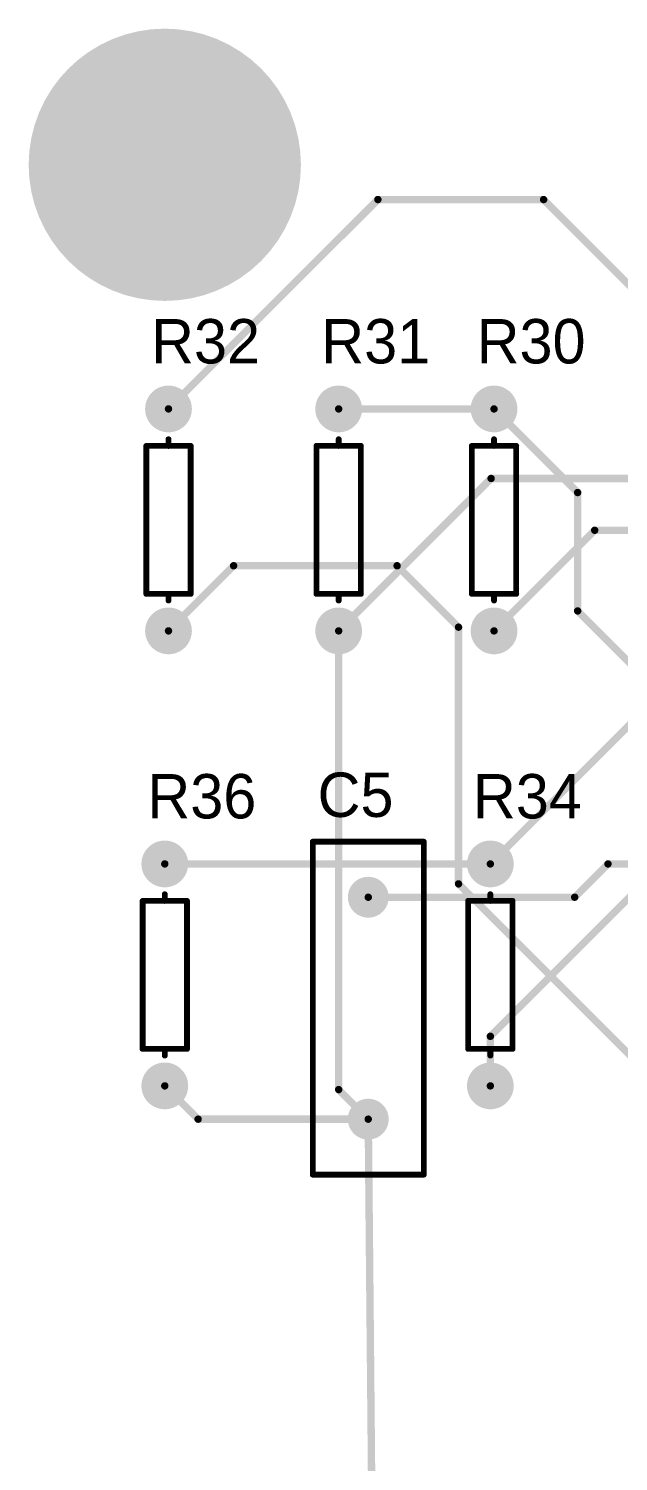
# Model space of a CAD drawing. Header units: millimetres. Extents: x 1.07 to 6.94, y 1.08 to 4.96.
# Drawn here: x 1.066 to 1.863, y 3.022 to 4.959 of the extents above; entities that cross this region are included whole.
import ezdxf

# ---------------------------------------------------------------- set-up
doc = ezdxf.new("R2010")
doc.units = ezdxf.units.MM
doc.header["$MEASUREMENT"] = 0
for name, color, linetype in [('BottomLayer', 5, 'Continuous'), ('BottomSolder', 6, 'Continuous'), ('MultiLayer', 9, 'Continuous'), ('PadHoleLayer', 156, 'Continuous'), ('TopLayer', 1, 'Continuous'), ('TopOverlay', 2, 'Continuous'), ('TopSolder', 216, 'Continuous')]:
    doc.layers.add(name, color=color, linetype=linetype)

# ---------------------------------------------------------------- blocks, each defined once
blk = doc.blocks.new('AXIAL_0_3_4')
at = {"layer": 'BottomLayer', "const_width": 0.0276}
for points in [[(-0.1638, 0, 1), (-0.1362, 0, 1)], [(0.1362, 0, 1), (0.1638, 0, 1)]]:
    blk.add_lwpolyline(points, format="xyb", close=True, dxfattribs=at)
at = {"layer": 'BottomSolder', "const_width": 0.0316}
for points in [[(-0.1658, 0, 1), (-0.1342, 0, 1)], [(0.1342, 0, 1), (0.1658, 0, 1)]]:
    blk.add_lwpolyline(points, format="xyb", close=True, dxfattribs=at)
at = {"layer": 'MultiLayer', "const_width": 0.0276}
for points in [[(-0.1638, 0, 1), (-0.1362, 0, 1)], [(0.1362, 0, 1), (0.1638, 0, 1)]]:
    blk.add_lwpolyline(points, format="xyb", close=True, dxfattribs=at)
at = {"layer": 'PadHoleLayer', "const_width": 0.0167}
for points in [[(-0.1584, 0, 1), (-0.1416, 0, 1)], [(0.1416, 0, 1), (0.1584, 0, 1)]]:
    blk.add_lwpolyline(points, format="xyb", close=True, dxfattribs=at)
at = {"layer": 'TopLayer', "const_width": 0.0276}
for points in [[(-0.1638, 0, 1), (-0.1362, 0, 1)], [(0.1362, 0, 1), (0.1638, 0, 1)]]:
    blk.add_lwpolyline(points, format="xyb", close=True, dxfattribs=at)
at = {"layer": 'TopOverlay', "const_width": 0.00787}
for points in [[(-0.1, 0.03), (-0.1, -0.03)], [(-0.1, 0.03), (0.1, 0.03)], [(0.1, 0.03), (0.1, 0)], [(-0.109, 0), (-0.1, 0)], [(0.1, 0), (0.109, 0)], [(0.1, 0), (0.1, -0.03)], [(-0.1, -0.03), (0.1, -0.03)]]:
    blk.add_lwpolyline(points, dxfattribs=at)
at = {"layer": 'TopOverlay', "const_width": 0.00394}
for points in [[(-0.102, 0.03, 1), (-0.098, 0.03, 1)], [(-0.102, 0.03, 1), (-0.098, 0.03, 1)], [(0.098, 0.03, 1), (0.102, 0.03, 1)], [(0.098, 0.03, 1), (0.102, 0.03, 1)], [(-0.111, 0, 1), (-0.107, 0, 1)], [(-0.102, 0, 1), (-0.098, 0, 1)], [(0.098, 0, 1), (0.102, 0, 1)], [(0.098, 0, 1), (0.102, 0, 1)], [(0.098, 0, 1), (0.102, 0, 1)], [(0.107, 0, 1), (0.111, 0, 1)], [(-0.102, -0.03, 1), (-0.098, -0.03, 1)], [(-0.102, -0.03, 1), (-0.098, -0.03, 1)], [(0.098, -0.03, 1), (0.102, -0.03, 1)], [(0.098, -0.03, 1), (0.102, -0.03, 1)]]:
    blk.add_lwpolyline(points, format="xyb", close=True, dxfattribs=at)
at = {"layer": 'TopSolder', "const_width": 0.0316}
for points in [[(-0.1658, 0, 1), (-0.1342, 0, 1)], [(0.1342, 0, 1), (0.1658, 0, 1)]]:
    blk.add_lwpolyline(points, format="xyb", close=True, dxfattribs=at)
blk = doc.blocks.new('AXIAL_0_3_6')
at = {"layer": 'BottomLayer', "const_width": 0.0276}
for points in [[(-0.1638, 0, 1), (-0.1362, 0, 1)], [(0.1362, 0, 1), (0.1638, 0, 1)]]:
    blk.add_lwpolyline(points, format="xyb", close=True, dxfattribs=at)
at = {"layer": 'BottomSolder', "const_width": 0.0316}
for points in [[(-0.1658, 0, 1), (-0.1342, 0, 1)], [(0.1342, 0, 1), (0.1658, 0, 1)]]:
    blk.add_lwpolyline(points, format="xyb", close=True, dxfattribs=at)
at = {"layer": 'MultiLayer', "const_width": 0.0276}
for points in [[(-0.1638, 0, 1), (-0.1362, 0, 1)], [(0.1362, 0, 1), (0.1638, 0, 1)]]:
    blk.add_lwpolyline(points, format="xyb", close=True, dxfattribs=at)
at = {"layer": 'PadHoleLayer', "const_width": 0.0167}
for points in [[(-0.1584, 0, 1), (-0.1416, 0, 1)], [(0.1416, 0, 1), (0.1584, 0, 1)]]:
    blk.add_lwpolyline(points, format="xyb", close=True, dxfattribs=at)
at = {"layer": 'TopLayer', "const_width": 0.0276}
for points in [[(-0.1638, 0, 1), (-0.1362, 0, 1)], [(0.1362, 0, 1), (0.1638, 0, 1)]]:
    blk.add_lwpolyline(points, format="xyb", close=True, dxfattribs=at)
at = {"layer": 'TopOverlay', "const_width": 0.00787}
for points in [[(-0.1, 0.03), (-0.1, -0.03)], [(-0.1, 0.03), (0.1, 0.03)], [(0.1, 0.03), (0.1, 0)], [(-0.109, 0), (-0.1, 0)], [(0.1, 0), (0.109, 0)], [(0.1, 0), (0.1, -0.03)], [(-0.1, -0.03), (0.1, -0.03)]]:
    blk.add_lwpolyline(points, dxfattribs=at)
at = {"layer": 'TopOverlay', "const_width": 0.00394}
for points in [[(-0.102, 0.03, 1), (-0.098, 0.03, 1)], [(-0.102, 0.03, 1), (-0.098, 0.03, 1)], [(0.098, 0.03, 1), (0.102, 0.03, 1)], [(0.098, 0.03, 1), (0.102, 0.03, 1)], [(-0.111, 0, 1), (-0.107, 0, 1)], [(-0.102, 0, 1), (-0.098, 0, 1)], [(0.098, 0, 1), (0.102, 0, 1)], [(0.098, 0, 1), (0.102, 0, 1)], [(0.098, 0, 1), (0.102, 0, 1)], [(0.107, 0, 1), (0.111, 0, 1)], [(-0.102, -0.03, 1), (-0.098, -0.03, 1)], [(-0.102, -0.03, 1), (-0.098, -0.03, 1)], [(0.098, -0.03, 1), (0.102, -0.03, 1)], [(0.098, -0.03, 1), (0.102, -0.03, 1)]]:
    blk.add_lwpolyline(points, format="xyb", close=True, dxfattribs=at)
at = {"layer": 'TopSolder', "const_width": 0.0316}
for points in [[(-0.1658, 0, 1), (-0.1342, 0, 1)], [(0.1342, 0, 1), (0.1658, 0, 1)]]:
    blk.add_lwpolyline(points, format="xyb", close=True, dxfattribs=at)
blk = doc.blocks.new('AXIAL_0_3_8')
at = {"layer": 'BottomLayer', "const_width": 0.0276}
for points in [[(-0.1638, 0, 1), (-0.1362, 0, 1)], [(0.1362, 0, 1), (0.1638, 0, 1)]]:
    blk.add_lwpolyline(points, format="xyb", close=True, dxfattribs=at)
at = {"layer": 'BottomSolder', "const_width": 0.0316}
for points in [[(-0.1658, 0, 1), (-0.1342, 0, 1)], [(0.1342, 0, 1), (0.1658, 0, 1)]]:
    blk.add_lwpolyline(points, format="xyb", close=True, dxfattribs=at)
at = {"layer": 'MultiLayer', "const_width": 0.0276}
for points in [[(-0.1638, 0, 1), (-0.1362, 0, 1)], [(0.1362, 0, 1), (0.1638, 0, 1)]]:
    blk.add_lwpolyline(points, format="xyb", close=True, dxfattribs=at)
at = {"layer": 'PadHoleLayer', "const_width": 0.0167}
for points in [[(-0.1584, 0, 1), (-0.1416, 0, 1)], [(0.1416, 0, 1), (0.1584, 0, 1)]]:
    blk.add_lwpolyline(points, format="xyb", close=True, dxfattribs=at)
at = {"layer": 'TopLayer', "const_width": 0.0276}
for points in [[(-0.1638, 0, 1), (-0.1362, 0, 1)], [(0.1362, 0, 1), (0.1638, 0, 1)]]:
    blk.add_lwpolyline(points, format="xyb", close=True, dxfattribs=at)
at = {"layer": 'TopOverlay', "const_width": 0.00787}
for points in [[(-0.1, 0.03), (-0.1, -0.03)], [(-0.1, 0.03), (0.1, 0.03)], [(0.1, 0.03), (0.1, 0)], [(-0.109, 0), (-0.1, 0)], [(0.1, 0), (0.109, 0)], [(0.1, 0), (0.1, -0.03)], [(-0.1, -0.03), (0.1, -0.03)]]:
    blk.add_lwpolyline(points, dxfattribs=at)
at = {"layer": 'TopOverlay', "const_width": 0.00394}
for points in [[(-0.102, 0.03, 1), (-0.098, 0.03, 1)], [(-0.102, 0.03, 1), (-0.098, 0.03, 1)], [(0.098, 0.03, 1), (0.102, 0.03, 1)], [(0.098, 0.03, 1), (0.102, 0.03, 1)], [(-0.111, 0, 1), (-0.107, 0, 1)], [(-0.102, 0, 1), (-0.098, 0, 1)], [(0.098, 0, 1), (0.102, 0, 1)], [(0.098, 0, 1), (0.102, 0, 1)], [(0.098, 0, 1), (0.102, 0, 1)], [(0.107, 0, 1), (0.111, 0, 1)], [(-0.102, -0.03, 1), (-0.098, -0.03, 1)], [(-0.102, -0.03, 1), (-0.098, -0.03, 1)], [(0.098, -0.03, 1), (0.102, -0.03, 1)], [(0.098, -0.03, 1), (0.102, -0.03, 1)]]:
    blk.add_lwpolyline(points, format="xyb", close=True, dxfattribs=at)
at = {"layer": 'TopSolder', "const_width": 0.0316}
for points in [[(-0.1658, 0, 1), (-0.1342, 0, 1)], [(0.1342, 0, 1), (0.1658, 0, 1)]]:
    blk.add_lwpolyline(points, format="xyb", close=True, dxfattribs=at)
blk = doc.blocks.new('AXIAL_0_3_9')
at = {"layer": 'BottomLayer', "const_width": 0.0276}
for points in [[(-0.1638, 0, 1), (-0.1362, 0, 1)], [(0.1362, 0, 1), (0.1638, 0, 1)]]:
    blk.add_lwpolyline(points, format="xyb", close=True, dxfattribs=at)
at = {"layer": 'BottomSolder', "const_width": 0.0316}
for points in [[(-0.1658, 0, 1), (-0.1342, 0, 1)], [(0.1342, 0, 1), (0.1658, 0, 1)]]:
    blk.add_lwpolyline(points, format="xyb", close=True, dxfattribs=at)
at = {"layer": 'MultiLayer', "const_width": 0.0276}
for points in [[(-0.1638, 0, 1), (-0.1362, 0, 1)], [(0.1362, 0, 1), (0.1638, 0, 1)]]:
    blk.add_lwpolyline(points, format="xyb", close=True, dxfattribs=at)
at = {"layer": 'PadHoleLayer', "const_width": 0.0167}
for points in [[(-0.1584, 0, 1), (-0.1416, 0, 1)], [(0.1416, 0, 1), (0.1584, 0, 1)]]:
    blk.add_lwpolyline(points, format="xyb", close=True, dxfattribs=at)
at = {"layer": 'TopLayer', "const_width": 0.0276}
for points in [[(-0.1638, 0, 1), (-0.1362, 0, 1)], [(0.1362, 0, 1), (0.1638, 0, 1)]]:
    blk.add_lwpolyline(points, format="xyb", close=True, dxfattribs=at)
at = {"layer": 'TopOverlay', "const_width": 0.00787}
for points in [[(-0.1, 0.03), (-0.1, -0.03)], [(-0.1, 0.03), (0.1, 0.03)], [(0.1, 0.03), (0.1, 0)], [(-0.109, 0), (-0.1, 0)], [(0.1, 0), (0.109, 0)], [(0.1, 0), (0.1, -0.03)], [(-0.1, -0.03), (0.1, -0.03)]]:
    blk.add_lwpolyline(points, dxfattribs=at)
at = {"layer": 'TopOverlay', "const_width": 0.00394}
for points in [[(-0.102, 0.03, 1), (-0.098, 0.03, 1)], [(-0.102, 0.03, 1), (-0.098, 0.03, 1)], [(0.098, 0.03, 1), (0.102, 0.03, 1)], [(0.098, 0.03, 1), (0.102, 0.03, 1)], [(-0.111, 0, 1), (-0.107, 0, 1)], [(-0.102, 0, 1), (-0.098, 0, 1)], [(0.098, 0, 1), (0.102, 0, 1)], [(0.098, 0, 1), (0.102, 0, 1)], [(0.098, 0, 1), (0.102, 0, 1)], [(0.107, 0, 1), (0.111, 0, 1)], [(-0.102, -0.03, 1), (-0.098, -0.03, 1)], [(-0.102, -0.03, 1), (-0.098, -0.03, 1)], [(0.098, -0.03, 1), (0.102, -0.03, 1)], [(0.098, -0.03, 1), (0.102, -0.03, 1)]]:
    blk.add_lwpolyline(points, format="xyb", close=True, dxfattribs=at)
at = {"layer": 'TopSolder', "const_width": 0.0316}
for points in [[(-0.1658, 0, 1), (-0.1342, 0, 1)], [(0.1342, 0, 1), (0.1658, 0, 1)]]:
    blk.add_lwpolyline(points, format="xyb", close=True, dxfattribs=at)
blk = doc.blocks.new('AXIAL_0_3_10')
at = {"layer": 'BottomLayer', "const_width": 0.0276}
for points in [[(-0.1638, 0, 1), (-0.1362, 0, 1)], [(0.1362, 0, 1), (0.1638, 0, 1)]]:
    blk.add_lwpolyline(points, format="xyb", close=True, dxfattribs=at)
at = {"layer": 'BottomSolder', "const_width": 0.0316}
for points in [[(-0.1658, 0, 1), (-0.1342, 0, 1)], [(0.1342, 0, 1), (0.1658, 0, 1)]]:
    blk.add_lwpolyline(points, format="xyb", close=True, dxfattribs=at)
at = {"layer": 'MultiLayer', "const_width": 0.0276}
for points in [[(-0.1638, 0, 1), (-0.1362, 0, 1)], [(0.1362, 0, 1), (0.1638, 0, 1)]]:
    blk.add_lwpolyline(points, format="xyb", close=True, dxfattribs=at)
at = {"layer": 'PadHoleLayer', "const_width": 0.0167}
for points in [[(-0.1584, 0, 1), (-0.1416, 0, 1)], [(0.1416, 0, 1), (0.1584, 0, 1)]]:
    blk.add_lwpolyline(points, format="xyb", close=True, dxfattribs=at)
at = {"layer": 'TopLayer', "const_width": 0.0276}
for points in [[(-0.1638, 0, 1), (-0.1362, 0, 1)], [(0.1362, 0, 1), (0.1638, 0, 1)]]:
    blk.add_lwpolyline(points, format="xyb", close=True, dxfattribs=at)
at = {"layer": 'TopOverlay', "const_width": 0.00787}
for points in [[(-0.1, 0.03), (-0.1, -0.03)], [(-0.1, 0.03), (0.1, 0.03)], [(0.1, 0.03), (0.1, 0)], [(-0.109, 0), (-0.1, 0)], [(0.1, 0), (0.109, 0)], [(0.1, 0), (0.1, -0.03)], [(-0.1, -0.03), (0.1, -0.03)]]:
    blk.add_lwpolyline(points, dxfattribs=at)
at = {"layer": 'TopOverlay', "const_width": 0.00394}
for points in [[(-0.102, 0.03, 1), (-0.098, 0.03, 1)], [(-0.102, 0.03, 1), (-0.098, 0.03, 1)], [(0.098, 0.03, 1), (0.102, 0.03, 1)], [(0.098, 0.03, 1), (0.102, 0.03, 1)], [(-0.111, 0, 1), (-0.107, 0, 1)], [(-0.102, 0, 1), (-0.098, 0, 1)], [(0.098, 0, 1), (0.102, 0, 1)], [(0.098, 0, 1), (0.102, 0, 1)], [(0.098, 0, 1), (0.102, 0, 1)], [(0.107, 0, 1), (0.111, 0, 1)], [(-0.102, -0.03, 1), (-0.098, -0.03, 1)], [(-0.102, -0.03, 1), (-0.098, -0.03, 1)], [(0.098, -0.03, 1), (0.102, -0.03, 1)], [(0.098, -0.03, 1), (0.102, -0.03, 1)]]:
    blk.add_lwpolyline(points, format="xyb", close=True, dxfattribs=at)
at = {"layer": 'TopSolder', "const_width": 0.0316}
for points in [[(-0.1658, 0, 1), (-0.1342, 0, 1)], [(0.1342, 0, 1), (0.1658, 0, 1)]]:
    blk.add_lwpolyline(points, format="xyb", close=True, dxfattribs=at)
blk = doc.blocks.new('RAD_0_3_53')
at = {"layer": 'BottomLayer', "const_width": 0.0236}
for points in [[(-0.1618, 0, 1), (-0.1382, 0, 1)], [(0.1382, 0, 1), (0.1618, 0, 1)]]:
    blk.add_lwpolyline(points, format="xyb", close=True, dxfattribs=at)
at = {"layer": 'BottomSolder', "const_width": 0.0276}
for points in [[(-0.1638, 0, 1), (-0.1362, 0, 1)], [(0.1362, 0, 1), (0.1638, 0, 1)]]:
    blk.add_lwpolyline(points, format="xyb", close=True, dxfattribs=at)
at = {"layer": 'MultiLayer', "const_width": 0.0236}
for points in [[(-0.1618, 0, 1), (-0.1382, 0, 1)], [(0.1382, 0, 1), (0.1618, 0, 1)]]:
    blk.add_lwpolyline(points, format="xyb", close=True, dxfattribs=at)
at = {"layer": 'PadHoleLayer', "const_width": 0.0138}
for points in [[(-0.1569, 0, 1), (-0.1431, 0, 1)], [(0.1431, 0, 1), (0.1569, 0, 1)]]:
    blk.add_lwpolyline(points, format="xyb", close=True, dxfattribs=at)
at = {"layer": 'TopLayer', "const_width": 0.0236}
for points in [[(-0.1618, 0, 1), (-0.1382, 0, 1)], [(0.1382, 0, 1), (0.1618, 0, 1)]]:
    blk.add_lwpolyline(points, format="xyb", close=True, dxfattribs=at)
at = {"layer": 'TopOverlay', "const_width": 0.00787}
for points in [[(-0.225, 0.075), (0.225, 0.075)], [(-0.225, 0.075), (-0.225, -0.075)], [(0.225, 0.075), (0.225, -0.075)], [(-0.225, -0.075), (0.225, -0.075)]]:
    blk.add_lwpolyline(points, dxfattribs=at)
at = {"layer": 'TopOverlay', "const_width": 0.00394}
for points in [[(-0.227, 0.075, 1), (-0.223, 0.075, 1)], [(-0.227, 0.075, 1), (-0.223, 0.075, 1)], [(0.223, 0.075, 1), (0.227, 0.075, 1)], [(0.223, 0.075, 1), (0.227, 0.075, 1)], [(-0.227, -0.075, 1), (-0.223, -0.075, 1)], [(-0.227, -0.075, 1), (-0.223, -0.075, 1)], [(0.223, -0.075, 1), (0.227, -0.075, 1)], [(0.223, -0.075, 1), (0.227, -0.075, 1)]]:
    blk.add_lwpolyline(points, format="xyb", close=True, dxfattribs=at)
at = {"layer": 'TopSolder', "const_width": 0.0276}
for points in [[(-0.1638, 0, 1), (-0.1362, 0, 1)], [(0.1362, 0, 1), (0.1638, 0, 1)]]:
    blk.add_lwpolyline(points, format="xyb", close=True, dxfattribs=at)

msp = doc.modelspace()

# ---------------------------------------------------------------- linework, layer by layer
at = {"layer": 'BottomLayer'}
for points, const_width in [([(1.16, 4.775, 1), (1.34, 4.775, 1)], 0.18), ([(1.5355, 4.728, 1), (1.5405, 4.728, 1)], 0.005), ([(1.5355, 4.728, 1), (1.5405, 4.728, 1)], 0.005), ([(1.7595, 4.728, 1), (1.7645, 4.728, 1)], 0.005), ([(1.7595, 4.728, 1), (1.7645, 4.728, 1)], 0.005), ([(1.2525, 4.445, 1), (1.2575, 4.445, 1)], 0.005), ([(1.4825, 4.445, 1), (1.4875, 4.445, 1)], 0.005), ([(1.6925, 4.445, 1), (1.6975, 4.445, 1)], 0.005), ([(1.6885, 4.351, 1), (1.6935, 4.351, 1)], 0.005), ([(1.6885, 4.351, 1), (1.6935, 4.351, 1)], 0.005), ([(1.8285, 4.281, 1), (1.8335, 4.281, 1)], 0.005), ([(1.8285, 4.281, 1), (1.8335, 4.281, 1)], 0.005), ([(1.4825, 4.145, 1), (1.4875, 4.145, 1)], 0.005), ([(1.6925, 4.145, 1), (1.6975, 4.145, 1)], 0.005), ([(1.2475, 3.83, 1), (1.2525, 3.83, 1)], 0.005), ([(1.6875, 3.83, 1), (1.6925, 3.83, 1)], 0.005), ([(1.6875, 3.83, 1), (1.6925, 3.83, 1)], 0.005), ([(1.8465, 3.83, 1), (1.8515, 3.83, 1)], 0.005), ([(1.8465, 3.83, 1), (1.8515, 3.83, 1)], 0.005), ([(1.5225, 3.785, 1), (1.5275, 3.785, 1)], 0.005), ([(1.8015, 3.785, 1), (1.8065, 3.785, 1)], 0.005), ([(1.8015, 3.785, 1), (1.8065, 3.785, 1)], 0.005), ([(1.6875, 3.597, 1), (1.6925, 3.597, 1)], 0.005), ([(1.6875, 3.597, 1), (1.6925, 3.597, 1)], 0.005), ([(1.2475, 3.53, 1), (1.2525, 3.53, 1)], 0.005), ([(1.6875, 3.53, 1), (1.6925, 3.53, 1)], 0.005), ([(1.2925, 3.485, 1), (1.2975, 3.485, 1)], 0.005), ([(1.2925, 3.485, 1), (1.2975, 3.485, 1)], 0.005), ([(1.5225, 3.485, 1), (1.5275, 3.485, 1)], 0.005)]:
    msp.add_lwpolyline(points, format="xyb", close=True, dxfattribs=dict(at, const_width=const_width))
at = {"layer": 'BottomLayer', "const_width": 0.01}
for points in [[(1.255, 4.445), (1.538, 4.728)], [(1.538, 4.728), (1.762, 4.728)], [(1.762, 4.728), (2.045, 4.445)], [(1.485, 4.445), (1.695, 4.445)], [(1.485, 4.145), (1.691, 4.351)], [(1.691, 4.351), (2.051, 4.351)], [(1.695, 4.145), (1.831, 4.281)], [(1.831, 4.281), (3.934, 4.281)], [(1.69, 3.83), (1.962, 4.102)], [(1.25, 3.83), (1.69, 3.83)], [(1.804, 3.785), (1.849, 3.83)], [(1.849, 3.83), (1.92, 3.83)], [(1.525, 3.785), (1.804, 3.785)], [(1.69, 3.597), (1.88, 3.787)], [(1.69, 3.53), (1.69, 3.597)], [(1.25, 3.53), (1.295, 3.485)], [(1.295, 3.485), (1.525, 3.485)]]:
    msp.add_lwpolyline(points, dxfattribs=at)
at = {"layer": 'BottomSolder', "const_width": 0.184}
msp.add_lwpolyline([(1.158, 4.775, 1), (1.342, 4.775, 1)], format="xyb", close=True, dxfattribs=at)
at = {"layer": 'MultiLayer', "const_width": 0.18}
msp.add_lwpolyline([(1.16, 4.775, 1), (1.34, 4.775, 1)], format="xyb", close=True, dxfattribs=at)
at = {"layer": 'PadHoleLayer', "const_width": 0.076}
msp.add_lwpolyline([(1.212, 4.775, 1), (1.288, 4.775, 1)], format="xyb", close=True, dxfattribs=at)
at = {"layer": 'TopLayer'}
for points, const_width in [([(1.16, 4.775, 1), (1.34, 4.775, 1)], 0.18), ([(1.6925, 4.445, 1), (1.6975, 4.445, 1)], 0.005), ([(1.8055, 4.332, 1), (1.8105, 4.332, 1)], 0.005), ([(1.8055, 4.332, 1), (1.8105, 4.332, 1)], 0.005), ([(1.3405, 4.233, 1), (1.3455, 4.233, 1)], 0.005), ([(1.3405, 4.233, 1), (1.3455, 4.233, 1)], 0.005), ([(1.5615, 4.233, 1), (1.5665, 4.233, 1)], 0.005), ([(1.5615, 4.233, 1), (1.5665, 4.233, 1)], 0.005), ([(1.8055, 4.172, 1), (1.8105, 4.172, 1)], 0.005), ([(1.8055, 4.172, 1), (1.8105, 4.172, 1)], 0.005), ([(1.2525, 4.145, 1), (1.2575, 4.145, 1)], 0.005), ([(1.4825, 4.145, 1), (1.4875, 4.145, 1)], 0.005), ([(1.6445, 4.15, 1), (1.6495, 4.15, 1)], 0.005), ([(1.6445, 4.15, 1), (1.6495, 4.15, 1)], 0.005), ([(1.6445, 3.803, 1), (1.6495, 3.803, 1)], 0.005), ([(1.6445, 3.803, 1), (1.6495, 3.803, 1)], 0.005), ([(1.4825, 3.525, 1), (1.4875, 3.525, 1)], 0.005), ([(1.4825, 3.525, 1), (1.4875, 3.525, 1)], 0.005), ([(1.5225, 3.485, 1), (1.5275, 3.485, 1)], 0.005), ([(1.5225, 3.485, 1), (1.5275, 3.485, 1)], 0.005)]:
    msp.add_lwpolyline(points, format="xyb", close=True, dxfattribs=dict(at, const_width=const_width))
at = {"layer": 'TopLayer', "const_width": 0.01}
for points in [[(1.695, 4.445), (1.808, 4.332)], [(1.808, 4.172), (1.808, 4.332)], [(1.255, 4.145), (1.343, 4.233)], [(1.343, 4.233), (1.564, 4.233)], [(1.564, 4.233), (1.647, 4.15)], [(1.808, 4.172), (2.15, 3.83)], [(1.485, 3.525), (1.485, 4.145)], [(1.647, 3.803), (1.647, 4.15)], [(1.647, 3.803), (1.92, 3.53)], [(1.485, 3.525), (1.525, 3.485)], [(1.525, 3.485), (1.532, 2.733)]]:
    msp.add_lwpolyline(points, dxfattribs=at)
at = {"layer": 'TopSolder', "const_width": 0.184}
msp.add_lwpolyline([(1.158, 4.775, 1), (1.342, 4.775, 1)], format="xyb", close=True, dxfattribs=at)

# ---------------------------------------------------------------- block references
at = {"rotation": 90}
for name, p in [('AXIAL_0_3_8', (1.255, 4.295)), ('AXIAL_0_3_9', (1.485, 4.295)), ('AXIAL_0_3_10', (1.695, 4.295)), ('AXIAL_0_3_4', (1.25, 3.68)), ('RAD_0_3_53', (1.525, 3.635)), ('AXIAL_0_3_6', (1.69, 3.68))]:
    msp.add_blockref(name, p, dxfattribs=at)

# ---------------------------------------------------------------- texts
at = {"layer": 'TopOverlay'}
for s, p in [('R32', (1.2315, 4.5065)), ('R31', (1.4615, 4.5065)), ('R30', (1.6715, 4.5065)), ('R36', (1.2265, 3.8915)), ('C5', (1.4565, 3.8935)), ('R34', (1.6665, 3.8915))]:
    msp.add_text(s, height=0.06, dxfattribs=at).set_placement(p)

doc.saveas('drawing.dxf')
